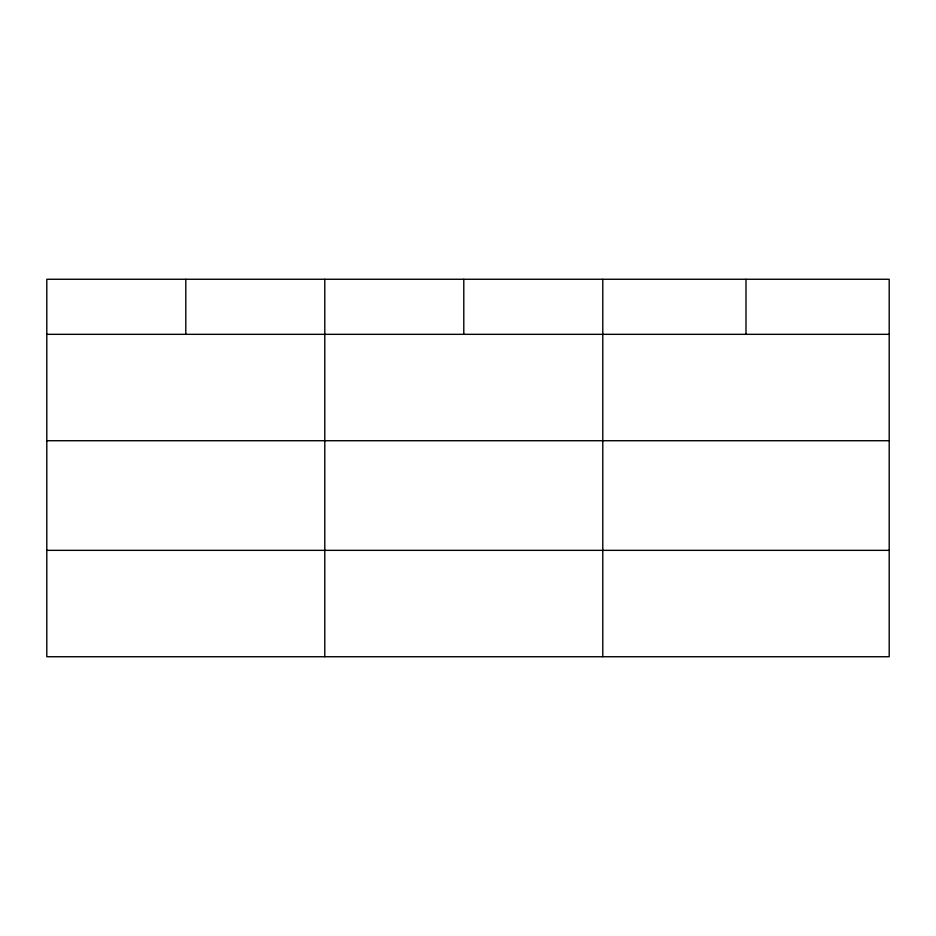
<?xml version="1.0" encoding="UTF-8"?>
<svg xmlns="http://www.w3.org/2000/svg" width="936" height="936" viewBox="0 0 936 936"><rect width="100%" height="100%" fill="white"/><g stroke="black" fill="none" stroke-linecap="round" stroke-linejoin="round"><path stroke-width="1.4" d="M889.2 440.727L889.2 279.267L46.8 279.267L46.8 656.733L889.2 656.733L889.2 440.727L46.8 440.727M46.8 334.327L889.2 334.327M46.8 550.345L889.2 550.345M745.992 279.267L745.992 334.327M602.784 279.267L602.784 656.733M463.788 279.267L463.788 334.327M324.792 279.267L324.792 656.733M185.796 279.267L185.796 334.327"/></g></svg>
